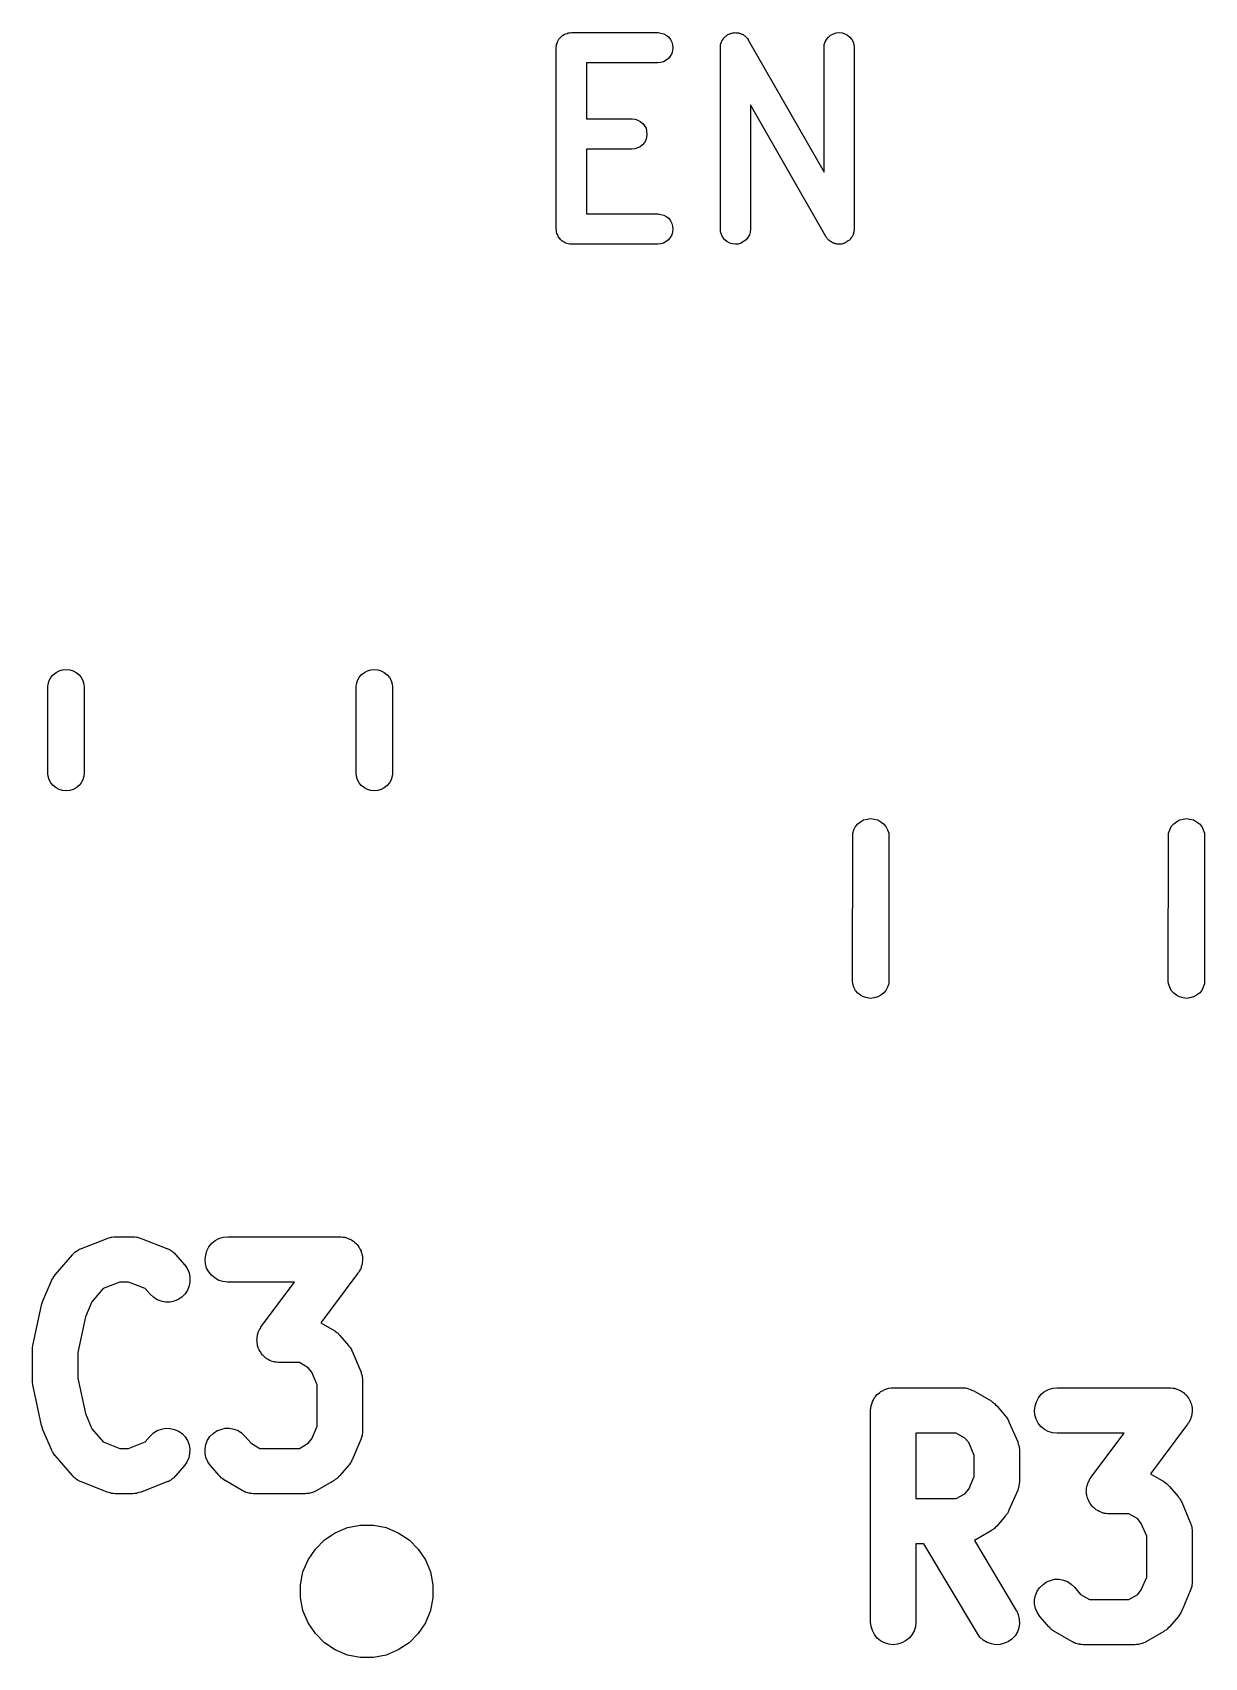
# Model space of a CAD drawing. Extents: x 137.1 to 164.6, y -146.9 to -60.6.
# Drawn here: x 153.35 to 157.23, y -127.72 to -122.34 of the extents above; entities that cross this region are included whole.
import ezdxf

# ---------------------------------------------------------------- set-up
doc = ezdxf.new("R2010")
doc.units = 0
doc.layers.add('BLACK', color=7, linetype='CONTINUOUS')

msp = doc.modelspace()

# ---------------------------------------------------------------- linework, layer by layer
at = {"layer": 'BLACK', "linetype": 'CONTINUOUS'}
for p, q in [((155.11, -122.35), (155.114, -122.347)), ((155.114, -122.347), (155.118, -122.345)), ((155.118, -122.345), (155.123, -122.344)), ((155.118, -122.345), (155.118, -122.345)), ((155.118, -122.345), (155.118, -122.345)), ((155.123, -122.344), (155.127, -122.342)), ((155.127, -122.342), (155.128, -122.342)), ((155.128, -122.342), (155.128, -122.342)), ((155.128, -122.342), (155.132, -122.342)), ((155.132, -122.342), (155.137, -122.341)), ((155.137, -122.341), (155.423, -122.341)), ((155.423, -122.341), (155.424, -122.341)), ((155.424, -122.341), (155.433, -122.343)), ((155.433, -122.343), (155.443, -122.345)), ((155.443, -122.345), (155.451, -122.35)), ((155.653, -122.35), (155.654, -122.349)), ((155.654, -122.349), (155.655, -122.348)), ((155.655, -122.348), (155.658, -122.347)), ((155.658, -122.347), (155.661, -122.345)), ((155.661, -122.345), (155.663, -122.345)), ((155.663, -122.345), (155.664, -122.344)), ((155.664, -122.344), (155.668, -122.343)), ((155.668, -122.343), (155.671, -122.342)), ((155.671, -122.342), (155.672, -122.342)), ((155.672, -122.342), (155.674, -122.342)), ((155.674, -122.342), (155.677, -122.342)), ((155.677, -122.342), (155.68, -122.341)), ((155.68, -122.341), (155.682, -122.342)), ((155.682, -122.342), (155.684, -122.342)), ((155.684, -122.342), (155.687, -122.342)), ((155.687, -122.342), (155.69, -122.342)), ((155.69, -122.342), (155.692, -122.343)), ((155.692, -122.343), (155.693, -122.343)), ((155.693, -122.343), (155.696, -122.344)), ((155.696, -122.344), (155.699, -122.345)), ((155.699, -122.345), (155.701, -122.346)), ((155.701, -122.346), (155.702, -122.347)), ((155.702, -122.347), (155.705, -122.348)), ((155.705, -122.348), (155.708, -122.35)), ((155.995, -122.35), (156.004, -122.345)), ((156.004, -122.345), (156.013, -122.342)), ((156.013, -122.342), (156.023, -122.341)), ((156.023, -122.341), (156.033, -122.342)), ((156.033, -122.342), (156.042, -122.345)), ((156.042, -122.345), (156.051, -122.35)), ((155.087, -122.391), (155.088, -122.386)), ((155.087, -122.991), (155.087, -122.391)), ((155.087, -122.391), (155.087, -122.391)), ((155.087, -122.391), (155.087, -122.391)), ((155.087, -122.391), (155.087, -122.391)), ((155.087, -122.391), (155.087, -122.391)), ((155.088, -122.381), (155.09, -122.377)), ((155.088, -122.386), (155.088, -122.381)), ((155.088, -122.381), (155.088, -122.381)), ((155.088, -122.381), (155.088, -122.381)), ((155.09, -122.377), (155.091, -122.372)), ((155.091, -122.372), (155.093, -122.368)), ((155.091, -122.372), (155.091, -122.372)), ((155.091, -122.372), (155.091, -122.372)), ((155.093, -122.368), (155.096, -122.363)), ((155.096, -122.363), (155.099, -122.36)), ((155.096, -122.363), (155.096, -122.363)), ((155.096, -122.363), (155.096, -122.363)), ((155.099, -122.36), (155.102, -122.356)), ((155.102, -122.356), (155.106, -122.353)), ((155.102, -122.356), (155.102, -122.356)), ((155.102, -122.356), (155.102, -122.356)), ((155.106, -122.353), (155.109, -122.35)), ((155.109, -122.35), (155.11, -122.35)), ((155.11, -122.35), (155.11, -122.35)), ((155.451, -122.35), (155.459, -122.356)), ((155.459, -122.356), (155.465, -122.364)), ((155.465, -122.364), (155.469, -122.373)), ((155.469, -122.373), (155.472, -122.382)), ((155.472, -122.401), (155.469, -122.411)), ((155.472, -122.382), (155.473, -122.392)), ((155.473, -122.392), (155.472, -122.401)), ((155.63, -122.387), (155.631, -122.384)), ((155.63, -122.389), (155.63, -122.387)), ((155.63, -122.391), (155.63, -122.389)), ((155.63, -122.991), (155.63, -122.391)), ((155.63, -122.391), (155.63, -122.391)), ((155.631, -122.381), (155.632, -122.379)), ((155.631, -122.384), (155.631, -122.381)), ((155.632, -122.378), (155.633, -122.375)), ((155.632, -122.379), (155.632, -122.378)), ((155.633, -122.375), (155.634, -122.372)), ((155.634, -122.372), (155.635, -122.37)), ((155.635, -122.369), (155.637, -122.366)), ((155.635, -122.37), (155.635, -122.369)), ((155.637, -122.366), (155.639, -122.363)), ((155.639, -122.363), (155.64, -122.362)), ((155.64, -122.362), (155.641, -122.36)), ((155.641, -122.36), (155.643, -122.358)), ((155.643, -122.358), (155.645, -122.356)), ((155.645, -122.356), (155.646, -122.355)), ((155.646, -122.355), (155.647, -122.353)), ((155.647, -122.353), (155.65, -122.352)), ((155.65, -122.352), (155.653, -122.35)), ((155.708, -122.35), (155.709, -122.351)), ((155.709, -122.351), (155.711, -122.352)), ((155.711, -122.352), (155.713, -122.354)), ((155.713, -122.354), (155.715, -122.356)), ((155.715, -122.356), (155.717, -122.358)), ((155.717, -122.358), (155.718, -122.359)), ((155.718, -122.359), (155.72, -122.361)), ((155.72, -122.361), (155.722, -122.364)), ((155.722, -122.364), (155.722, -122.365)), ((155.722, -122.365), (155.723, -122.367)), ((155.723, -122.367), (155.973, -122.803)), ((155.973, -122.391), (155.974, -122.381)), ((155.973, -122.803), (155.973, -122.391)), ((155.973, -122.391), (155.973, -122.391)), ((155.974, -122.381), (155.977, -122.372)), ((155.977, -122.372), (155.982, -122.363)), ((155.982, -122.363), (155.988, -122.356)), ((155.988, -122.356), (155.995, -122.35)), ((156.051, -122.35), (156.058, -122.356)), ((156.058, -122.356), (156.065, -122.364)), ((156.065, -122.364), (156.069, -122.372)), ((156.069, -122.372), (156.072, -122.382)), ((156.072, -122.382), (156.073, -122.391)), ((156.073, -122.391), (156.073, -122.991)), ((155.423, -122.441), (155.187, -122.441)), ((155.187, -122.441), (155.187, -122.627)), ((155.433, -122.44), (155.423, -122.441)), ((155.442, -122.438), (155.433, -122.44)), ((155.451, -122.433), (155.442, -122.438)), ((155.458, -122.427), (155.451, -122.433)), ((155.464, -122.419), (155.458, -122.427)), ((155.469, -122.411), (155.464, -122.419)), ((155.979, -123.016), (155.73, -122.58)), ((155.73, -122.58), (155.73, -122.991)), ((155.187, -122.627), (155.337, -122.627)), ((155.337, -122.627), (155.338, -122.627)), ((155.338, -122.627), (155.348, -122.628)), ((155.348, -122.628), (155.357, -122.631)), ((155.357, -122.631), (155.365, -122.636)), ((155.365, -122.636), (155.373, -122.642)), ((155.373, -122.642), (155.379, -122.65)), ((155.379, -122.65), (155.384, -122.658)), ((155.384, -122.658), (155.386, -122.668)), ((155.386, -122.668), (155.387, -122.677)), ((155.356, -122.723), (155.347, -122.726)), ((155.365, -122.719), (155.356, -122.723)), ((155.372, -122.713), (155.365, -122.719)), ((155.379, -122.705), (155.372, -122.713)), ((155.383, -122.697), (155.379, -122.705)), ((155.386, -122.687), (155.383, -122.697)), ((155.387, -122.677), (155.386, -122.687)), ((155.337, -122.727), (155.187, -122.727)), ((155.187, -122.727), (155.187, -122.941)), ((155.347, -122.726), (155.337, -122.727)), ((155.187, -122.941), (155.423, -122.941)), ((155.423, -122.941), (155.424, -122.941)), ((155.424, -122.941), (155.433, -122.943)), ((155.088, -122.996), (155.087, -122.991)), ((155.433, -122.943), (155.443, -122.945)), ((155.443, -122.945), (155.451, -122.95)), ((155.451, -122.95), (155.459, -122.956)), ((155.459, -122.956), (155.465, -122.964)), ((155.465, -122.964), (155.469, -122.973)), ((155.469, -122.973), (155.472, -122.982)), ((155.472, -122.982), (155.473, -122.992)), ((155.473, -122.992), (155.472, -123.001)), ((155.631, -123.001), (155.63, -122.991)), ((155.73, -122.992), (155.729, -123.002)), ((155.73, -122.991), (155.73, -122.992)), ((156.073, -122.991), (156.073, -122.992)), ((156.073, -122.992), (156.073, -122.994)), ((156.073, -122.994), (156.073, -122.995)), ((155.088, -123.001), (155.088, -122.996)), ((155.089, -123.006), (155.088, -123.001)), ((155.088, -123.001), (155.088, -123.001)), ((155.088, -123.001), (155.088, -123.001)), ((155.091, -123.01), (155.089, -123.006)), ((155.093, -123.015), (155.091, -123.01)), ((155.091, -123.01), (155.091, -123.01)), ((155.091, -123.01), (155.091, -123.01)), ((155.095, -123.019), (155.093, -123.015)), ((155.099, -123.023), (155.095, -123.019)), ((155.095, -123.019), (155.095, -123.019)), ((155.095, -123.019), (155.095, -123.019)), ((155.101, -123.026), (155.099, -123.023)), ((155.102, -123.027), (155.101, -123.026)), ((155.105, -123.03), (155.102, -123.027)), ((155.102, -123.027), (155.102, -123.027)), ((155.109, -123.033), (155.105, -123.03)), ((155.113, -123.035), (155.109, -123.033)), ((155.109, -123.033), (155.109, -123.033)), ((155.109, -123.033), (155.109, -123.033)), ((155.117, -123.037), (155.113, -123.035)), ((155.118, -123.037), (155.117, -123.037)), ((155.118, -123.038), (155.118, -123.037)), ((155.122, -123.039), (155.118, -123.038)), ((155.127, -123.04), (155.122, -123.039)), ((155.132, -123.041), (155.127, -123.04)), ((155.127, -123.04), (155.127, -123.04)), ((155.127, -123.04), (155.127, -123.04)), ((155.136, -123.041), (155.132, -123.041)), ((155.137, -123.041), (155.136, -123.041)), ((155.423, -123.041), (155.137, -123.041)), ((155.137, -123.041), (155.137, -123.041)), ((155.137, -123.041), (155.137, -123.041)), ((155.137, -123.041), (155.137, -123.041)), ((155.433, -123.04), (155.423, -123.041)), ((155.442, -123.038), (155.433, -123.04)), ((155.451, -123.033), (155.442, -123.038)), ((155.458, -123.027), (155.451, -123.033)), ((155.464, -123.019), (155.458, -123.027)), ((155.469, -123.011), (155.464, -123.019)), ((155.472, -123.001), (155.469, -123.011)), ((155.634, -123.01), (155.631, -123.001)), ((155.638, -123.019), (155.634, -123.01)), ((155.645, -123.027), (155.638, -123.019)), ((155.652, -123.033), (155.645, -123.027)), ((155.661, -123.038), (155.652, -123.033)), ((155.67, -123.04), (155.661, -123.038)), ((155.68, -123.041), (155.67, -123.04)), ((155.689, -123.041), (155.68, -123.041)), ((155.699, -123.038), (155.689, -123.041)), ((155.707, -123.033), (155.699, -123.038)), ((155.715, -123.027), (155.707, -123.033)), ((155.721, -123.02), (155.715, -123.027)), ((155.726, -123.011), (155.721, -123.02)), ((155.729, -123.002), (155.726, -123.011)), ((155.98, -123.018), (155.979, -123.016)), ((155.981, -123.019), (155.98, -123.018)), ((155.983, -123.022), (155.981, -123.019)), ((155.985, -123.024), (155.983, -123.022)), ((155.986, -123.025), (155.985, -123.024)), ((155.987, -123.027), (155.986, -123.025)), ((155.99, -123.029), (155.987, -123.027)), ((155.992, -123.031), (155.99, -123.029)), ((155.994, -123.032), (155.992, -123.031)), ((155.995, -123.033), (155.994, -123.032)), ((155.998, -123.034), (155.995, -123.033)), ((156, -123.036), (155.998, -123.034)), ((156.002, -123.037), (156, -123.036)), ((156.003, -123.038), (156.002, -123.037)), ((156.007, -123.038), (156.003, -123.038)), ((156.01, -123.04), (156.007, -123.038)), ((156.011, -123.04), (156.01, -123.04)), ((156.013, -123.04), (156.011, -123.04)), ((156.016, -123.041), (156.013, -123.04)), ((156.019, -123.041), (156.016, -123.041)), ((156.021, -123.041), (156.019, -123.041)), ((156.023, -123.041), (156.021, -123.041)), ((156.026, -123.041), (156.023, -123.041)), ((156.029, -123.041), (156.026, -123.041)), ((156.031, -123.041), (156.029, -123.041)), ((156.032, -123.041), (156.031, -123.041)), ((156.035, -123.04), (156.032, -123.041)), ((156.038, -123.039), (156.035, -123.04)), ((156.04, -123.038), (156.038, -123.039)), ((156.042, -123.038), (156.04, -123.038)), ((156.044, -123.036), (156.042, -123.038)), ((156.047, -123.035), (156.044, -123.036)), ((156.049, -123.034), (156.047, -123.035)), ((156.05, -123.033), (156.049, -123.034)), ((156.053, -123.031), (156.05, -123.033)), ((156.055, -123.029), (156.053, -123.031)), ((156.057, -123.028), (156.055, -123.029)), ((156.058, -123.027), (156.057, -123.028)), ((156.06, -123.025), (156.058, -123.027)), ((156.062, -123.022), (156.06, -123.025)), ((156.063, -123.021), (156.062, -123.022)), ((156.064, -123.02), (156.063, -123.021)), ((156.066, -123.017), (156.064, -123.02)), ((156.067, -123.014), (156.066, -123.017)), ((156.068, -123.013), (156.067, -123.014)), ((156.069, -123.011), (156.068, -123.013)), ((156.07, -123.008), (156.069, -123.011)), ((156.071, -123.005), (156.07, -123.008)), ((156.072, -123.002), (156.071, -123.003)), ((156.071, -123.003), (156.071, -123.005)), ((156.073, -122.995), (156.072, -122.999)), ((156.072, -122.999), (156.072, -123.002)), ((153.405, -124.506), (153.406, -124.498)), ((153.406, -124.498), (153.409, -124.486)), ((153.409, -124.486), (153.415, -124.476)), ((153.415, -124.476), (153.422, -124.467)), ((153.422, -124.467), (153.432, -124.459)), ((153.432, -124.459), (153.442, -124.454)), ((153.442, -124.454), (153.453, -124.45)), ((153.453, -124.45), (153.465, -124.449)), ((153.465, -124.449), (153.477, -124.45)), ((153.477, -124.45), (153.488, -124.454)), ((153.488, -124.454), (153.498, -124.459)), ((153.498, -124.459), (153.508, -124.467)), ((153.508, -124.467), (153.515, -124.476)), ((153.515, -124.476), (153.521, -124.486)), ((153.521, -124.486), (153.524, -124.498)), ((153.524, -124.498), (153.525, -124.506)), ((154.425, -124.506), (154.426, -124.498)), ((154.426, -124.498), (154.429, -124.486)), ((154.429, -124.486), (154.435, -124.476)), ((154.435, -124.476), (154.442, -124.467)), ((154.442, -124.467), (154.452, -124.459)), ((154.452, -124.459), (154.462, -124.454)), ((154.462, -124.454), (154.473, -124.45)), ((154.473, -124.45), (154.485, -124.449)), ((154.485, -124.449), (154.497, -124.45)), ((154.497, -124.45), (154.508, -124.454)), ((154.508, -124.454), (154.518, -124.459)), ((154.518, -124.459), (154.528, -124.467)), ((154.528, -124.467), (154.535, -124.476)), ((154.535, -124.476), (154.541, -124.486)), ((154.541, -124.486), (154.544, -124.498)), ((154.544, -124.498), (154.545, -124.506)), ((153.405, -124.794), (153.405, -124.506)), ((153.525, -124.506), (153.525, -124.794)), ((154.425, -124.794), (154.425, -124.506)), ((154.545, -124.506), (154.545, -124.794)), ((153.406, -124.802), (153.405, -124.794)), ((153.409, -124.814), (153.406, -124.802)), ((153.415, -124.824), (153.409, -124.814)), ((153.521, -124.814), (153.515, -124.824)), ((153.524, -124.802), (153.521, -124.814)), ((153.525, -124.794), (153.524, -124.802)), ((154.426, -124.802), (154.425, -124.794)), ((154.429, -124.814), (154.426, -124.802)), ((154.435, -124.824), (154.429, -124.814)), ((154.541, -124.814), (154.535, -124.824)), ((154.544, -124.802), (154.541, -124.814)), ((154.545, -124.794), (154.544, -124.802)), ((153.422, -124.833), (153.415, -124.824)), ((153.432, -124.841), (153.422, -124.833)), ((153.442, -124.846), (153.432, -124.841)), ((153.453, -124.85), (153.442, -124.846)), ((153.465, -124.851), (153.453, -124.85)), ((153.477, -124.85), (153.465, -124.851)), ((153.488, -124.846), (153.477, -124.85)), ((153.498, -124.841), (153.488, -124.846)), ((153.508, -124.833), (153.498, -124.841)), ((153.515, -124.824), (153.508, -124.833)), ((154.442, -124.833), (154.435, -124.824)), ((154.452, -124.841), (154.442, -124.833)), ((154.462, -124.846), (154.452, -124.841)), ((154.473, -124.85), (154.462, -124.846)), ((154.485, -124.851), (154.473, -124.85)), ((154.497, -124.85), (154.485, -124.851)), ((154.508, -124.846), (154.497, -124.85)), ((154.518, -124.841), (154.508, -124.846)), ((154.528, -124.833), (154.518, -124.841)), ((154.535, -124.824), (154.528, -124.833)), ((156.068, -124.991), (156.072, -124.98)), ((156.072, -124.98), (156.077, -124.969)), ((156.077, -124.969), (156.085, -124.96)), ((156.085, -124.96), (156.094, -124.953)), ((156.094, -124.953), (156.104, -124.947)), ((156.104, -124.947), (156.116, -124.944)), ((156.116, -124.944), (156.127, -124.942)), ((156.127, -124.942), (156.139, -124.944)), ((156.139, -124.944), (156.151, -124.947)), ((156.151, -124.947), (156.161, -124.953)), ((156.161, -124.953), (156.17, -124.96)), ((156.17, -124.96), (156.178, -124.969)), ((156.178, -124.969), (156.183, -124.98)), ((156.183, -124.98), (156.187, -124.991)), ((157.113, -124.991), (157.117, -124.98)), ((157.117, -124.98), (157.122, -124.969)), ((157.122, -124.969), (157.13, -124.96)), ((157.13, -124.96), (157.139, -124.953)), ((157.139, -124.953), (157.149, -124.947)), ((157.149, -124.947), (157.161, -124.944)), ((157.161, -124.944), (157.172, -124.942)), ((157.172, -124.942), (157.184, -124.944)), ((157.184, -124.944), (157.196, -124.947)), ((157.196, -124.947), (157.206, -124.953)), ((157.206, -124.953), (157.215, -124.96)), ((157.215, -124.96), (157.223, -124.969)), ((157.223, -124.969), (157.228, -124.98)), ((157.228, -124.98), (157.232, -124.991)), ((156.067, -125.48), (156.068, -125)), ((156.068, -125), (156.068, -124.991)), ((156.187, -124.991), (156.188, -125)), ((156.188, -125), (156.188, -125.48)), ((157.112, -125.48), (157.113, -125)), ((157.113, -125), (157.113, -124.991)), ((157.232, -124.991), (157.232, -125)), ((157.232, -125), (157.232, -125.48)), ((156.068, -125.489), (156.067, -125.48)), ((156.072, -125.5), (156.068, -125.489)), ((156.077, -125.511), (156.072, -125.5)), ((156.085, -125.52), (156.077, -125.511)), ((156.094, -125.527), (156.085, -125.52)), ((156.17, -125.52), (156.161, -125.527)), ((156.178, -125.511), (156.17, -125.52)), ((156.183, -125.5), (156.178, -125.511)), ((156.187, -125.489), (156.183, -125.5)), ((156.188, -125.48), (156.187, -125.489)), ((157.113, -125.489), (157.112, -125.48)), ((157.117, -125.5), (157.113, -125.489)), ((157.122, -125.511), (157.117, -125.5)), ((157.13, -125.52), (157.122, -125.511)), ((157.139, -125.527), (157.13, -125.52)), ((157.215, -125.52), (157.206, -125.527)), ((157.223, -125.511), (157.215, -125.52)), ((157.228, -125.5), (157.223, -125.511)), ((157.232, -125.489), (157.228, -125.5)), ((157.232, -125.48), (157.232, -125.489)), ((156.104, -125.533), (156.094, -125.527)), ((156.116, -125.536), (156.104, -125.533)), ((156.127, -125.538), (156.116, -125.536)), ((156.139, -125.536), (156.127, -125.538)), ((156.151, -125.533), (156.139, -125.536)), ((156.161, -125.527), (156.151, -125.533)), ((157.149, -125.533), (157.139, -125.527)), ((157.161, -125.536), (157.149, -125.533)), ((157.172, -125.538), (157.161, -125.536)), ((157.184, -125.536), (157.172, -125.538)), ((157.196, -125.533), (157.184, -125.536)), ((157.206, -125.527), (157.196, -125.533)), ((153.608, -126.33), (153.614, -126.328)), ((153.614, -126.328), (153.615, -126.328)), ((153.615, -126.328), (153.617, -126.328)), ((153.617, -126.328), (153.623, -126.327)), ((153.623, -126.327), (153.629, -126.327)), ((153.629, -126.327), (153.686, -126.327)), ((153.686, -126.327), (153.687, -126.327)), ((153.687, -126.327), (153.693, -126.327)), ((153.693, -126.327), (153.699, -126.328)), ((153.699, -126.328), (153.7, -126.328)), ((153.7, -126.328), (153.701, -126.328)), ((153.701, -126.328), (153.707, -126.33)), ((153.971, -126.332), (153.985, -126.328)), ((153.985, -126.328), (154, -126.327)), ((154, -126.327), (154.371, -126.327)), ((154.371, -126.327), (154.372, -126.327)), ((154.372, -126.327), (154.374, -126.327)), ((154.374, -126.327), (154.376, -126.327)), ((154.376, -126.327), (154.382, -126.328)), ((154.382, -126.328), (154.387, -126.328)), ((154.387, -126.328), (154.389, -126.329)), ((154.389, -126.329), (154.391, -126.329)), ((154.391, -126.329), (154.396, -126.331)), ((153.487, -126.385), (153.489, -126.383)), ((153.489, -126.383), (153.491, -126.381)), ((153.491, -126.381), (153.494, -126.378)), ((153.494, -126.378), (153.497, -126.375)), ((153.497, -126.375), (153.5, -126.374)), ((153.5, -126.374), (153.503, -126.372)), ((153.503, -126.372), (153.506, -126.37)), ((153.506, -126.37), (153.51, -126.368)), ((153.51, -126.368), (153.513, -126.367)), ((153.513, -126.367), (153.516, -126.365)), ((153.516, -126.365), (153.601, -126.332)), ((153.601, -126.332), (153.602, -126.331)), ((153.602, -126.331), (153.608, -126.33)), ((153.707, -126.33), (153.713, -126.332)), ((153.713, -126.332), (153.799, -126.365)), ((153.799, -126.365), (153.8, -126.365)), ((153.8, -126.365), (153.802, -126.367)), ((153.802, -126.367), (153.805, -126.368)), ((153.805, -126.368), (153.809, -126.37)), ((153.809, -126.37), (153.813, -126.372)), ((153.813, -126.372), (153.815, -126.374)), ((153.815, -126.374), (153.818, -126.376)), ((153.818, -126.376), (153.821, -126.379)), ((153.821, -126.379), (153.824, -126.381)), ((153.824, -126.381), (153.826, -126.384)), ((153.927, -126.387), (153.931, -126.373)), ((153.931, -126.373), (153.938, -126.36)), ((153.938, -126.36), (153.947, -126.348)), ((153.947, -126.348), (153.958, -126.339)), ((153.958, -126.339), (153.971, -126.332)), ((154.396, -126.331), (154.401, -126.333)), ((154.401, -126.333), (154.403, -126.334)), ((154.403, -126.334), (154.404, -126.334)), ((154.404, -126.334), (154.409, -126.337)), ((154.409, -126.337), (154.414, -126.34)), ((154.414, -126.34), (154.415, -126.341)), ((154.415, -126.341), (154.417, -126.342)), ((154.417, -126.342), (154.421, -126.346)), ((154.421, -126.346), (154.425, -126.349)), ((154.425, -126.349), (154.426, -126.351)), ((154.426, -126.351), (154.428, -126.352)), ((154.428, -126.352), (154.431, -126.356)), ((154.431, -126.356), (154.434, -126.361)), ((154.434, -126.361), (154.435, -126.362)), ((154.435, -126.362), (154.436, -126.364)), ((154.436, -126.364), (154.438, -126.369)), ((154.438, -126.369), (154.441, -126.374)), ((154.441, -126.374), (154.441, -126.375)), ((154.441, -126.375), (154.442, -126.377)), ((154.442, -126.377), (154.444, -126.382)), ((154.444, -126.382), (154.445, -126.388)), ((153.429, -126.453), (153.486, -126.386)), ((153.486, -126.386), (153.487, -126.385)), ((153.826, -126.384), (153.828, -126.386)), ((153.828, -126.386), (153.857, -126.42)), ((153.857, -126.42), (153.858, -126.42)), ((153.858, -126.42), (153.866, -126.432)), ((153.866, -126.432), (153.872, -126.446)), ((153.925, -126.401), (153.927, -126.387)), ((153.926, -126.416), (153.925, -126.401)), ((153.93, -126.43), (153.926, -126.416)), ((153.937, -126.443), (153.93, -126.43)), ((154.439, -126.434), (154.436, -126.439)), ((154.44, -126.432), (154.439, -126.434)), ((154.441, -126.431), (154.44, -126.432)), ((154.442, -126.426), (154.441, -126.431)), ((154.444, -126.42), (154.442, -126.426)), ((154.445, -126.417), (154.444, -126.419)), ((154.444, -126.419), (154.444, -126.42)), ((154.445, -126.388), (154.445, -126.389)), ((154.445, -126.389), (154.446, -126.391)), ((154.446, -126.406), (154.445, -126.411)), ((154.445, -126.411), (154.445, -126.417)), ((154.446, -126.391), (154.446, -126.397)), ((154.446, -126.397), (154.446, -126.402)), ((154.446, -126.402), (154.446, -126.404)), ((154.446, -126.404), (154.446, -126.406)), ((153.388, -126.539), (153.417, -126.472)), ((153.417, -126.471), (153.419, -126.468)), ((153.417, -126.472), (153.417, -126.471)), ((153.419, -126.468), (153.42, -126.465)), ((153.42, -126.465), (153.423, -126.462)), ((153.423, -126.462), (153.424, -126.458)), ((153.424, -126.458), (153.427, -126.456)), ((153.427, -126.456), (153.429, -126.453)), ((153.643, -126.477), (153.588, -126.498)), ((153.672, -126.477), (153.643, -126.477)), ((153.727, -126.498), (153.672, -126.477)), ((153.872, -126.489), (153.867, -126.503)), ((153.872, -126.446), (153.875, -126.46)), ((153.875, -126.475), (153.872, -126.489)), ((153.875, -126.46), (153.875, -126.475)), ((153.946, -126.454), (153.937, -126.443)), ((153.958, -126.464), (153.946, -126.454)), ((153.97, -126.471), (153.958, -126.464)), ((153.984, -126.475), (153.97, -126.471)), ((153.999, -126.477), (153.984, -126.475)), ((154, -126.477), (153.999, -126.477)), ((154.221, -126.477), (154, -126.477)), ((154.111, -126.623), (154.221, -126.477)), ((154.431, -126.447), (154.308, -126.611)), ((154.432, -126.445), (154.431, -126.447)), ((154.434, -126.444), (154.432, -126.445)), ((154.436, -126.439), (154.434, -126.444)), ((153.386, -126.545), (153.388, -126.539)), ((153.55, -126.542), (153.529, -126.591)), ((153.588, -126.498), (153.55, -126.542)), ((153.743, -126.517), (153.727, -126.498)), ((153.754, -126.527), (153.743, -126.517)), ((153.766, -126.535), (153.754, -126.527)), ((153.78, -126.54), (153.766, -126.535)), ((153.794, -126.543), (153.78, -126.54)), ((153.809, -126.543), (153.794, -126.543)), ((153.823, -126.54), (153.809, -126.543)), ((153.836, -126.534), (153.823, -126.54)), ((153.848, -126.526), (153.836, -126.534)), ((153.859, -126.515), (153.848, -126.526)), ((153.867, -126.503), (153.859, -126.515)), ((153.355, -126.686), (153.384, -126.553)), ((153.384, -126.552), (153.386, -126.545)), ((153.384, -126.553), (153.384, -126.552)), ((153.384, -126.553), (153.384, -126.553)), ((153.384, -126.553), (153.384, -126.553)), ((153.384, -126.553), (153.384, -126.553)), ((153.529, -126.591), (153.504, -126.71)), ((154.098, -126.653), (154.099, -126.651)), ((154.099, -126.65), (154.101, -126.644)), ((154.099, -126.651), (154.099, -126.65)), ((154.101, -126.644), (154.102, -126.639)), ((154.102, -126.639), (154.103, -126.638)), ((154.103, -126.638), (154.104, -126.636)), ((154.104, -126.636), (154.107, -126.631)), ((154.107, -126.631), (154.109, -126.626)), ((154.109, -126.626), (154.11, -126.625)), ((154.11, -126.625), (154.111, -126.623)), ((154.308, -126.611), (154.352, -126.637)), ((154.352, -126.637), (154.353, -126.637)), ((154.353, -126.637), (154.357, -126.64)), ((154.357, -126.64), (154.361, -126.643)), ((154.361, -126.643), (154.363, -126.645)), ((154.363, -126.645), (154.365, -126.646)), ((154.365, -126.646), (154.368, -126.65)), ((154.368, -126.65), (154.371, -126.653)), ((153.354, -126.693), (153.355, -126.686)), ((153.354, -126.7), (153.354, -126.693)), ((153.354, -126.701), (153.354, -126.7)), ((153.354, -126.702), (153.354, -126.701)), ((153.354, -126.701), (153.354, -126.701)), ((153.354, -126.802), (153.354, -126.702)), ((153.355, -126.686), (153.355, -126.686)), ((153.355, -126.686), (153.355, -126.686)), ((154.096, -126.668), (154.097, -126.666)), ((154.097, -126.673), (154.096, -126.668)), ((154.097, -126.659), (154.098, -126.653)), ((154.097, -126.664), (154.097, -126.659)), ((154.097, -126.666), (154.097, -126.664)), ((154.097, -126.679), (154.097, -126.673)), ((154.098, -126.681), (154.097, -126.679)), ((154.098, -126.682), (154.098, -126.681)), ((154.099, -126.688), (154.098, -126.682)), ((154.101, -126.693), (154.099, -126.688)), ((154.101, -126.695), (154.101, -126.693)), ((154.102, -126.696), (154.101, -126.695)), ((154.104, -126.701), (154.102, -126.696)), ((154.107, -126.706), (154.104, -126.701)), ((154.371, -126.653), (154.4, -126.686)), ((154.4, -126.686), (154.4, -126.687)), ((154.4, -126.687), (154.402, -126.69)), ((154.402, -126.69), (154.405, -126.693)), ((154.405, -126.693), (154.407, -126.696)), ((154.407, -126.696), (154.409, -126.699)), ((154.409, -126.699), (154.41, -126.702)), ((154.41, -126.702), (154.412, -126.705)), ((154.412, -126.705), (154.44, -126.772)), ((153.504, -126.71), (153.504, -126.794)), ((154.108, -126.708), (154.107, -126.706)), ((154.109, -126.709), (154.108, -126.708)), ((154.112, -126.714), (154.109, -126.709)), ((154.115, -126.718), (154.112, -126.714)), ((154.117, -126.719), (154.115, -126.718)), ((154.118, -126.721), (154.117, -126.719)), ((154.122, -126.724), (154.118, -126.721)), ((154.126, -126.728), (154.122, -126.724)), ((154.128, -126.729), (154.126, -126.728)), ((154.129, -126.73), (154.128, -126.729)), ((154.134, -126.733), (154.129, -126.73)), ((154.138, -126.736), (154.134, -126.733)), ((154.14, -126.736), (154.138, -126.736)), ((154.142, -126.737), (154.14, -126.736)), ((154.147, -126.739), (154.142, -126.737)), ((154.152, -126.741), (154.147, -126.739)), ((154.154, -126.741), (154.152, -126.741)), ((154.156, -126.742), (154.154, -126.741)), ((154.161, -126.742), (154.156, -126.742)), ((154.167, -126.743), (154.161, -126.742)), ((154.169, -126.743), (154.167, -126.743)), ((154.17, -126.743), (154.169, -126.743)), ((154.171, -126.743), (154.17, -126.743)), ((154.237, -126.743), (154.171, -126.743)), ((154.266, -126.76), (154.237, -126.743)), ((153.354, -126.809), (153.354, -126.802)), ((153.354, -126.802), (153.354, -126.802)), ((153.354, -126.802), (153.354, -126.802)), ((153.355, -126.816), (153.354, -126.809)), ((153.504, -126.794), (153.529, -126.912)), ((154.278, -126.775), (154.266, -126.76)), ((154.296, -126.817), (154.278, -126.775)), ((154.44, -126.772), (154.441, -126.773)), ((154.441, -126.773), (154.442, -126.778)), ((154.442, -126.778), (154.445, -126.787)), ((154.445, -126.787), (154.446, -126.802)), ((154.446, -126.802), (154.446, -126.968)), ((153.355, -126.817), (153.355, -126.816)), ((153.355, -126.816), (153.355, -126.816)), ((153.355, -126.816), (153.355, -126.816)), ((153.384, -126.951), (153.355, -126.817)), ((154.296, -126.953), (154.296, -126.817)), ((156.133, -126.872), (156.137, -126.866)), ((156.137, -126.866), (156.14, -126.86)), ((156.14, -126.859), (156.145, -126.854)), ((156.14, -126.86), (156.14, -126.859)), ((156.14, -126.86), (156.14, -126.86)), ((156.145, -126.854), (156.149, -126.848)), ((156.149, -126.848), (156.149, -126.848)), ((156.149, -126.848), (156.15, -126.848)), ((156.15, -126.848), (156.155, -126.844)), ((156.155, -126.844), (156.161, -126.839)), ((156.161, -126.839), (156.167, -126.836)), ((156.161, -126.839), (156.161, -126.839)), ((156.161, -126.839), (156.161, -126.839)), ((156.167, -126.836), (156.174, -126.832)), ((156.174, -126.832), (156.181, -126.83)), ((156.174, -126.832), (156.174, -126.832)), ((156.174, -126.832), (156.174, -126.832)), ((156.181, -126.83), (156.188, -126.828)), ((156.188, -126.828), (156.195, -126.827)), ((156.188, -126.828), (156.188, -126.828)), ((156.188, -126.828), (156.188, -126.828)), ((156.195, -126.827), (156.202, -126.827)), ((156.202, -126.827), (156.431, -126.827)), ((156.431, -126.827), (156.432, -126.827)), ((156.432, -126.827), (156.436, -126.827)), ((156.436, -126.827), (156.441, -126.827)), ((156.441, -126.827), (156.444, -126.828)), ((156.444, -126.828), (156.446, -126.828)), ((156.446, -126.828), (156.451, -126.83)), ((156.451, -126.83), (156.455, -126.831)), ((156.455, -126.831), (156.458, -126.832)), ((156.458, -126.832), (156.46, -126.833)), ((156.46, -126.833), (156.464, -126.835)), ((156.464, -126.835), (156.469, -126.837)), ((156.469, -126.837), (156.526, -126.87)), ((156.676, -126.873), (156.683, -126.86)), ((156.683, -126.86), (156.692, -126.848)), ((156.692, -126.848), (156.703, -126.839)), ((156.703, -126.839), (156.716, -126.832)), ((156.716, -126.832), (156.73, -126.828)), ((156.73, -126.828), (156.745, -126.827)), ((156.745, -126.827), (157.116, -126.827)), ((157.116, -126.827), (157.117, -126.827)), ((157.117, -126.827), (157.119, -126.827)), ((157.119, -126.827), (157.121, -126.827)), ((157.121, -126.827), (157.127, -126.828)), ((157.127, -126.828), (157.132, -126.828)), ((157.132, -126.828), (157.134, -126.829)), ((157.134, -126.829), (157.136, -126.829)), ((157.136, -126.829), (157.141, -126.831)), ((157.141, -126.831), (157.146, -126.833)), ((157.146, -126.833), (157.148, -126.834)), ((157.148, -126.834), (157.149, -126.834)), ((157.149, -126.834), (157.154, -126.837)), ((157.154, -126.837), (157.159, -126.84)), ((157.159, -126.84), (157.16, -126.841)), ((157.16, -126.841), (157.162, -126.842)), ((157.162, -126.842), (157.166, -126.846)), ((157.166, -126.846), (157.17, -126.849)), ((157.17, -126.849), (157.171, -126.851)), ((157.171, -126.851), (157.173, -126.852)), ((157.173, -126.852), (157.176, -126.856)), ((157.176, -126.856), (157.179, -126.861)), ((157.179, -126.861), (157.18, -126.862)), ((157.18, -126.862), (157.181, -126.864)), ((157.181, -126.864), (157.183, -126.869)), ((153.529, -126.912), (153.55, -126.962)), ((156.127, -126.901), (156.128, -126.893)), ((156.127, -126.902), (156.127, -126.901)), ((156.127, -126.901), (156.127, -126.901)), ((156.127, -126.901), (156.127, -126.901)), ((156.127, -126.901), (156.127, -126.901)), ((156.127, -127.602), (156.127, -126.902)), ((156.128, -126.893), (156.129, -126.887)), ((156.129, -126.886), (156.131, -126.879)), ((156.129, -126.887), (156.129, -126.886)), ((156.129, -126.886), (156.129, -126.886)), ((156.131, -126.879), (156.133, -126.873)), ((156.133, -126.873), (156.133, -126.872)), ((156.133, -126.872), (156.133, -126.872)), ((156.526, -126.87), (156.527, -126.871)), ((156.527, -126.871), (156.53, -126.874)), ((156.53, -126.874), (156.534, -126.876)), ((156.534, -126.876), (156.536, -126.878)), ((156.536, -126.878), (156.538, -126.879)), ((156.538, -126.879), (156.541, -126.883)), ((156.541, -126.883), (156.545, -126.886)), ((156.545, -126.886), (156.573, -126.92)), ((156.573, -126.92), (156.574, -126.92)), ((156.574, -126.92), (156.576, -126.923)), ((156.67, -126.901), (156.672, -126.887)), ((156.671, -126.916), (156.67, -126.901)), ((156.675, -126.93), (156.671, -126.916)), ((156.672, -126.887), (156.676, -126.873)), ((157.183, -126.869), (157.186, -126.874)), ((157.186, -126.874), (157.186, -126.875)), ((157.186, -126.875), (157.187, -126.877)), ((157.187, -126.877), (157.189, -126.882)), ((157.189, -126.92), (157.187, -126.926)), ((157.189, -126.882), (157.19, -126.888)), ((157.19, -126.917), (157.189, -126.919)), ((157.189, -126.919), (157.189, -126.92)), ((157.19, -126.888), (157.19, -126.889)), ((157.19, -126.889), (157.191, -126.891)), ((157.191, -126.906), (157.19, -126.911)), ((157.19, -126.911), (157.19, -126.917)), ((157.191, -126.891), (157.191, -126.897)), ((157.191, -126.897), (157.191, -126.902)), ((157.191, -126.902), (157.191, -126.904)), ((157.191, -126.904), (157.191, -126.906)), ((153.386, -126.957), (153.384, -126.951)), ((153.388, -126.964), (153.386, -126.957)), ((153.388, -126.965), (153.388, -126.964)), ((153.417, -127.031), (153.388, -126.965)), ((153.55, -126.962), (153.588, -127.005)), ((153.754, -126.975), (153.767, -126.968)), ((153.767, -126.968), (153.781, -126.963)), ((153.781, -126.963), (153.795, -126.96)), ((153.795, -126.96), (153.81, -126.961)), ((153.81, -126.961), (153.824, -126.964)), ((153.824, -126.964), (153.837, -126.97)), ((153.837, -126.97), (153.849, -126.978)), ((153.952, -126.978), (153.964, -126.969)), ((153.964, -126.969), (153.977, -126.964)), ((153.977, -126.964), (153.991, -126.96)), ((153.991, -126.96), (154.006, -126.96)), ((154.006, -126.96), (154.02, -126.963)), ((154.02, -126.963), (154.034, -126.968)), ((154.034, -126.968), (154.046, -126.976)), ((154.278, -126.995), (154.296, -126.953)), ((154.446, -126.971), (154.445, -126.984)), ((154.446, -126.968), (154.446, -126.969)), ((154.446, -126.969), (154.446, -126.971)), ((156.576, -126.923), (156.578, -126.926)), ((156.578, -126.926), (156.58, -126.929)), ((156.58, -126.929), (156.582, -126.932)), ((156.582, -126.932), (156.584, -126.936)), ((156.584, -126.936), (156.585, -126.939)), ((156.585, -126.939), (156.614, -127.005)), ((156.682, -126.943), (156.675, -126.93)), ((156.691, -126.954), (156.682, -126.943)), ((156.703, -126.964), (156.691, -126.954)), ((156.715, -126.971), (156.703, -126.964)), ((156.729, -126.975), (156.715, -126.971)), ((157.176, -126.947), (157.053, -127.111)), ((157.177, -126.945), (157.176, -126.947)), ((157.179, -126.944), (157.177, -126.945)), ((157.181, -126.939), (157.179, -126.944)), ((157.184, -126.934), (157.181, -126.939)), ((157.185, -126.932), (157.184, -126.934)), ((157.186, -126.931), (157.185, -126.932)), ((157.187, -126.926), (157.186, -126.931)), ((153.588, -127.005), (153.643, -127.027)), ((153.643, -127.027), (153.672, -127.027)), ((153.672, -127.027), (153.727, -127.005)), ((153.727, -127.005), (153.743, -126.986)), ((153.743, -126.986), (153.744, -126.985)), ((153.744, -126.985), (153.754, -126.975)), ((153.849, -126.978), (153.859, -126.989)), ((153.859, -126.989), (153.867, -127.001)), ((153.867, -127.001), (153.872, -127.015)), ((153.872, -127.015), (153.875, -127.03)), ((153.925, -127.028), (153.928, -127.014)), ((153.925, -127.043), (153.925, -127.028)), ((153.928, -127.014), (153.933, -127)), ((153.933, -127), (153.941, -126.988)), ((153.941, -126.988), (153.952, -126.978)), ((154.046, -126.976), (154.057, -126.986)), ((154.057, -126.986), (154.077, -127.01)), ((154.077, -127.01), (154.106, -127.027)), ((154.106, -127.027), (154.237, -127.027)), ((154.237, -127.027), (154.266, -127.01)), ((154.266, -127.01), (154.278, -126.995)), ((154.44, -126.998), (154.412, -127.065)), ((154.445, -126.984), (154.44, -126.998)), ((156.277, -126.977), (156.277, -127.193)), ((156.41, -126.977), (156.277, -126.977)), ((156.439, -126.993), (156.41, -126.977)), ((156.452, -127.008), (156.439, -126.993)), ((156.47, -127.05), (156.452, -127.008)), ((156.614, -127.005), (156.614, -127.006)), ((156.614, -127.006), (156.616, -127.013)), ((156.616, -127.013), (156.619, -127.02)), ((156.619, -127.02), (156.62, -127.035)), ((156.744, -126.977), (156.729, -126.975)), ((156.745, -126.977), (156.744, -126.977)), ((156.966, -126.977), (156.745, -126.977)), ((156.856, -127.123), (156.966, -126.977)), ((153.418, -127.034), (153.417, -127.031)), ((153.42, -127.038), (153.418, -127.034)), ((153.422, -127.041), (153.42, -127.038)), ((153.424, -127.044), (153.422, -127.041)), ((153.426, -127.047), (153.424, -127.044)), ((153.428, -127.05), (153.426, -127.047)), ((153.429, -127.05), (153.428, -127.05)), ((153.486, -127.117), (153.429, -127.05)), ((153.865, -127.072), (153.857, -127.084)), ((153.871, -127.058), (153.865, -127.072)), ((153.874, -127.044), (153.871, -127.058)), ((153.875, -127.03), (153.874, -127.044)), ((153.928, -127.057), (153.925, -127.043)), ((153.934, -127.071), (153.928, -127.057)), ((153.942, -127.083), (153.934, -127.071)), ((154.402, -127.081), (154.4, -127.084)), ((154.404, -127.078), (154.402, -127.081)), ((154.406, -127.075), (154.404, -127.078)), ((154.408, -127.072), (154.406, -127.075)), ((154.41, -127.069), (154.408, -127.072)), ((154.411, -127.066), (154.41, -127.069)), ((154.412, -127.065), (154.411, -127.066)), ((156.47, -127.12), (156.47, -127.05)), ((156.62, -127.035), (156.62, -127.135)), ((153.488, -127.119), (153.486, -127.117)), ((153.49, -127.122), (153.488, -127.119)), ((153.494, -127.124), (153.49, -127.122)), ((153.496, -127.127), (153.494, -127.124)), ((153.499, -127.129), (153.496, -127.127)), ((153.502, -127.131), (153.499, -127.129)), ((153.505, -127.133), (153.502, -127.131)), ((153.509, -127.135), (153.505, -127.133)), ((153.512, -127.136), (153.509, -127.135)), ((153.808, -127.133), (153.805, -127.136)), ((153.812, -127.132), (153.808, -127.133)), ((153.814, -127.13), (153.812, -127.132)), ((153.817, -127.128), (153.814, -127.13)), ((153.82, -127.125), (153.817, -127.128)), ((153.823, -127.123), (153.82, -127.125)), ((153.825, -127.12), (153.823, -127.123)), ((153.828, -127.118), (153.825, -127.12)), ((153.857, -127.084), (153.828, -127.117)), ((153.828, -127.117), (153.828, -127.118)), ((153.943, -127.084), (153.942, -127.083)), ((153.972, -127.117), (153.943, -127.084)), ((153.975, -127.12), (153.972, -127.117)), ((153.978, -127.124), (153.975, -127.12)), ((153.98, -127.125), (153.978, -127.124)), ((153.982, -127.127), (153.98, -127.125)), ((153.986, -127.13), (153.982, -127.127)), ((153.99, -127.133), (153.986, -127.13)), ((153.991, -127.133), (153.99, -127.133)), ((154.048, -127.166), (153.991, -127.133)), ((154.352, -127.133), (154.295, -127.166)), ((154.356, -127.13), (154.352, -127.133)), ((154.36, -127.128), (154.356, -127.13)), ((154.362, -127.126), (154.36, -127.128)), ((154.364, -127.125), (154.362, -127.126)), ((154.367, -127.121), (154.364, -127.125)), ((154.371, -127.118), (154.367, -127.121)), ((154.4, -127.084), (154.371, -127.117)), ((154.371, -127.117), (154.371, -127.118)), ((156.452, -127.162), (156.47, -127.12)), ((156.62, -127.135), (156.62, -127.136)), ((156.849, -127.136), (156.852, -127.131)), ((156.852, -127.131), (156.854, -127.126)), ((156.854, -127.126), (156.855, -127.125)), ((156.855, -127.125), (156.856, -127.123)), ((157.053, -127.111), (157.097, -127.137)), ((153.515, -127.138), (153.512, -127.136)), ((153.516, -127.138), (153.515, -127.138)), ((153.601, -127.172), (153.516, -127.138)), ((153.607, -127.173), (153.601, -127.172)), ((153.613, -127.175), (153.607, -127.173)), ((153.614, -127.175), (153.613, -127.175)), ((153.615, -127.176), (153.614, -127.175)), ((153.622, -127.176), (153.615, -127.176)), ((153.628, -127.177), (153.622, -127.176)), ((153.629, -127.177), (153.628, -127.177)), ((153.686, -127.177), (153.629, -127.177)), ((153.692, -127.176), (153.686, -127.177)), ((153.698, -127.176), (153.692, -127.176)), ((153.699, -127.175), (153.698, -127.176)), ((153.7, -127.175), (153.699, -127.175)), ((153.706, -127.173), (153.7, -127.175)), ((153.712, -127.172), (153.706, -127.173)), ((153.713, -127.172), (153.712, -127.172)), ((153.799, -127.138), (153.713, -127.172)), ((153.802, -127.137), (153.799, -127.138)), ((153.805, -127.136), (153.802, -127.137)), ((154.052, -127.168), (154.048, -127.166)), ((154.056, -127.171), (154.052, -127.168)), ((154.059, -127.171), (154.056, -127.171)), ((154.061, -127.173), (154.059, -127.171)), ((154.066, -127.174), (154.061, -127.173)), ((154.07, -127.175), (154.066, -127.174)), ((154.073, -127.175), (154.07, -127.175)), ((154.075, -127.176), (154.073, -127.175)), ((154.08, -127.176), (154.075, -127.176)), ((154.085, -127.177), (154.08, -127.176)), ((154.086, -127.177), (154.085, -127.177)), ((154.257, -127.177), (154.086, -127.177)), ((154.262, -127.176), (154.257, -127.177)), ((154.266, -127.176), (154.262, -127.176)), ((154.269, -127.176), (154.266, -127.176)), ((154.272, -127.175), (154.269, -127.176)), ((154.276, -127.174), (154.272, -127.175)), ((154.281, -127.173), (154.276, -127.174)), ((154.283, -127.172), (154.281, -127.173)), ((154.286, -127.171), (154.283, -127.172)), ((154.29, -127.169), (154.286, -127.171)), ((154.294, -127.167), (154.29, -127.169)), ((154.295, -127.166), (154.294, -127.167)), ((156.41, -127.193), (156.439, -127.177)), ((156.439, -127.177), (156.452, -127.162)), ((156.614, -127.165), (156.585, -127.231)), ((156.618, -127.151), (156.614, -127.165)), ((156.62, -127.136), (156.618, -127.151)), ((156.841, -127.168), (156.842, -127.166)), ((156.842, -127.173), (156.841, -127.168)), ((156.842, -127.159), (156.843, -127.153)), ((156.842, -127.164), (156.842, -127.159)), ((156.842, -127.166), (156.842, -127.164)), ((156.842, -127.179), (156.842, -127.173)), ((156.843, -127.181), (156.842, -127.179)), ((156.843, -127.153), (156.844, -127.151)), ((156.843, -127.182), (156.843, -127.181)), ((156.844, -127.188), (156.843, -127.182)), ((156.844, -127.15), (156.846, -127.144)), ((156.844, -127.151), (156.844, -127.15)), ((156.846, -127.193), (156.844, -127.188)), ((156.846, -127.144), (156.847, -127.139)), ((156.847, -127.139), (156.848, -127.138)), ((156.848, -127.138), (156.849, -127.136)), ((157.097, -127.137), (157.098, -127.137)), ((157.098, -127.137), (157.102, -127.14)), ((157.102, -127.14), (157.106, -127.143)), ((157.106, -127.143), (157.108, -127.145)), ((157.108, -127.145), (157.11, -127.146)), ((157.11, -127.146), (157.113, -127.15)), ((157.113, -127.15), (157.116, -127.153)), ((157.116, -127.153), (157.145, -127.186)), ((157.145, -127.186), (157.145, -127.187)), ((157.145, -127.187), (157.147, -127.19)), ((156.277, -127.193), (156.41, -127.193)), ((156.58, -127.242), (156.578, -127.245)), ((156.582, -127.238), (156.58, -127.242)), ((156.583, -127.235), (156.582, -127.238)), ((156.585, -127.232), (156.583, -127.235)), ((156.585, -127.231), (156.585, -127.232)), ((156.846, -127.195), (156.846, -127.193)), ((156.847, -127.196), (156.846, -127.195)), ((156.849, -127.201), (156.847, -127.196)), ((156.852, -127.206), (156.849, -127.201)), ((156.853, -127.208), (156.852, -127.206)), ((156.854, -127.209), (156.853, -127.208)), ((156.857, -127.214), (156.854, -127.209)), ((156.86, -127.218), (156.857, -127.214)), ((156.862, -127.219), (156.86, -127.218)), ((156.863, -127.221), (156.862, -127.219)), ((156.867, -127.224), (156.863, -127.221)), ((156.871, -127.228), (156.867, -127.224)), ((156.873, -127.229), (156.871, -127.228)), ((156.874, -127.23), (156.873, -127.229)), ((156.879, -127.233), (156.874, -127.23)), ((156.883, -127.236), (156.879, -127.233)), ((156.885, -127.236), (156.883, -127.236)), ((156.887, -127.237), (156.885, -127.236)), ((156.892, -127.239), (156.887, -127.237)), ((156.897, -127.241), (156.892, -127.239)), ((156.899, -127.241), (156.897, -127.241)), ((156.901, -127.242), (156.899, -127.241)), ((156.906, -127.242), (156.901, -127.242)), ((156.912, -127.243), (156.906, -127.242)), ((156.914, -127.243), (156.912, -127.243)), ((156.915, -127.243), (156.914, -127.243)), ((156.916, -127.243), (156.915, -127.243)), ((156.982, -127.243), (156.916, -127.243)), ((157.011, -127.26), (156.982, -127.243)), ((157.147, -127.19), (157.15, -127.193)), ((157.15, -127.193), (157.152, -127.196)), ((157.152, -127.196), (157.154, -127.199)), ((157.154, -127.199), (157.155, -127.202)), ((157.155, -127.202), (157.157, -127.205)), ((157.157, -127.205), (157.185, -127.272)), ((154.356, -127.306), (154.396, -127.289)), ((154.396, -127.289), (154.438, -127.281)), ((154.438, -127.281), (154.482, -127.281)), ((154.482, -127.281), (154.524, -127.289)), ((154.524, -127.289), (154.564, -127.306)), ((156.529, -127.297), (156.526, -127.3)), ((156.533, -127.295), (156.529, -127.297)), ((156.535, -127.293), (156.533, -127.295)), ((156.538, -127.291), (156.535, -127.293)), ((156.541, -127.288), (156.538, -127.291)), ((156.544, -127.285), (156.541, -127.288)), ((156.545, -127.284), (156.544, -127.285)), ((156.573, -127.25), (156.545, -127.284)), ((156.575, -127.248), (156.573, -127.25)), ((156.578, -127.245), (156.575, -127.248)), ((157.023, -127.275), (157.011, -127.26)), ((157.041, -127.317), (157.023, -127.275)), ((157.185, -127.272), (157.186, -127.273)), ((157.186, -127.273), (157.187, -127.278)), ((157.187, -127.278), (157.19, -127.287)), ((157.19, -127.287), (157.191, -127.302)), ((154.29, -127.36), (154.32, -127.33)), ((154.32, -127.33), (154.356, -127.306)), ((154.564, -127.306), (154.6, -127.33)), ((154.6, -127.33), (154.63, -127.36)), ((156.303, -127.343), (156.277, -127.343)), ((156.277, -127.343), (156.277, -127.602)), ((156.481, -127.64), (156.303, -127.343)), ((156.526, -127.3), (156.471, -127.332)), ((156.471, -127.332), (156.609, -127.563)), ((157.041, -127.453), (157.041, -127.317)), ((157.191, -127.302), (157.191, -127.468)), ((154.249, -127.436), (154.266, -127.396)), ((154.266, -127.396), (154.29, -127.36)), ((154.63, -127.36), (154.654, -127.396)), ((154.654, -127.396), (154.671, -127.436)), ((154.241, -127.478), (154.249, -127.436)), ((154.671, -127.436), (154.679, -127.478)), ((157.023, -127.495), (157.041, -127.453)), ((154.241, -127.522), (154.241, -127.478)), ((154.679, -127.478), (154.679, -127.522)), ((156.673, -127.514), (156.678, -127.5)), ((156.678, -127.5), (156.686, -127.488)), ((156.686, -127.488), (156.697, -127.478)), ((156.697, -127.478), (156.709, -127.469)), ((156.709, -127.469), (156.722, -127.464)), ((156.722, -127.464), (156.736, -127.46)), ((156.736, -127.46), (156.751, -127.46)), ((156.751, -127.46), (156.765, -127.463)), ((156.765, -127.463), (156.779, -127.468)), ((156.779, -127.468), (156.791, -127.476)), ((156.791, -127.476), (156.802, -127.486)), ((156.802, -127.486), (156.822, -127.51)), ((156.822, -127.51), (156.851, -127.527)), ((156.982, -127.527), (157.011, -127.51)), ((157.011, -127.51), (157.023, -127.495)), ((157.185, -127.498), (157.157, -127.565)), ((157.19, -127.484), (157.185, -127.498)), ((157.191, -127.47), (157.19, -127.484)), ((157.191, -127.468), (157.191, -127.469)), ((157.191, -127.469), (157.191, -127.47)), ((154.249, -127.564), (154.241, -127.522)), ((154.266, -127.604), (154.249, -127.564)), ((154.671, -127.564), (154.654, -127.604)), ((154.679, -127.522), (154.671, -127.564)), ((156.609, -127.563), (156.61, -127.564)), ((156.61, -127.564), (156.616, -127.577)), ((156.67, -127.528), (156.673, -127.514)), ((156.67, -127.543), (156.67, -127.528)), ((156.673, -127.557), (156.67, -127.543)), ((156.679, -127.571), (156.673, -127.557)), ((156.851, -127.527), (156.982, -127.527)), ((157.156, -127.566), (157.155, -127.569)), ((157.157, -127.565), (157.156, -127.566)), ((154.29, -127.64), (154.266, -127.604)), ((154.654, -127.604), (154.63, -127.64)), ((156.129, -127.616), (156.127, -127.602)), ((156.133, -127.63), (156.129, -127.616)), ((156.276, -127.617), (156.271, -127.631)), ((156.277, -127.603), (156.276, -127.617)), ((156.277, -127.602), (156.277, -127.603)), ((156.616, -127.577), (156.619, -127.592)), ((156.62, -127.606), (156.618, -127.621)), ((156.619, -127.592), (156.62, -127.606)), ((156.687, -127.583), (156.679, -127.571)), ((156.688, -127.584), (156.687, -127.583)), ((156.717, -127.617), (156.688, -127.584)), ((156.72, -127.62), (156.717, -127.617)), ((157.116, -127.618), (157.112, -127.621)), ((157.145, -127.584), (157.116, -127.617)), ((157.116, -127.617), (157.116, -127.618)), ((157.147, -127.581), (157.145, -127.584)), ((157.149, -127.578), (157.147, -127.581)), ((157.151, -127.575), (157.149, -127.578)), ((157.153, -127.572), (157.151, -127.575)), ((157.155, -127.569), (157.153, -127.572)), ((154.32, -127.67), (154.29, -127.64)), ((154.356, -127.694), (154.32, -127.67)), ((154.6, -127.67), (154.564, -127.694)), ((154.63, -127.64), (154.6, -127.67)), ((156.14, -127.643), (156.133, -127.63)), ((156.149, -127.655), (156.14, -127.643)), ((156.16, -127.664), (156.149, -127.655)), ((156.173, -127.671), (156.16, -127.664)), ((156.187, -127.675), (156.173, -127.671)), ((156.23, -127.671), (156.216, -127.675)), ((156.243, -127.664), (156.23, -127.671)), ((156.255, -127.655), (156.243, -127.664)), ((156.264, -127.644), (156.255, -127.655)), ((156.271, -127.631), (156.264, -127.644)), ((156.489, -127.652), (156.481, -127.64)), ((156.5, -127.662), (156.489, -127.652)), ((156.513, -127.669), (156.5, -127.662)), ((156.527, -127.674), (156.513, -127.669)), ((156.57, -127.672), (156.556, -127.676)), ((156.583, -127.666), (156.57, -127.672)), ((156.595, -127.658), (156.583, -127.666)), ((156.605, -127.647), (156.595, -127.658)), ((156.613, -127.634), (156.605, -127.647)), ((156.618, -127.621), (156.613, -127.634)), ((156.723, -127.624), (156.72, -127.62)), ((156.725, -127.625), (156.723, -127.624)), ((156.727, -127.627), (156.725, -127.625)), ((156.731, -127.63), (156.727, -127.627)), ((156.735, -127.633), (156.731, -127.63)), ((156.736, -127.633), (156.735, -127.633)), ((156.793, -127.666), (156.736, -127.633)), ((156.797, -127.668), (156.793, -127.666)), ((156.801, -127.671), (156.797, -127.668)), ((156.804, -127.671), (156.801, -127.671)), ((156.806, -127.673), (156.804, -127.671)), ((156.811, -127.674), (156.806, -127.673)), ((157.026, -127.673), (157.021, -127.674)), ((157.028, -127.672), (157.026, -127.673)), ((157.031, -127.671), (157.028, -127.672)), ((157.035, -127.669), (157.031, -127.671)), ((157.039, -127.667), (157.035, -127.669)), ((157.04, -127.666), (157.039, -127.667)), ((157.097, -127.633), (157.04, -127.666)), ((157.101, -127.63), (157.097, -127.633)), ((157.105, -127.628), (157.101, -127.63)), ((157.107, -127.626), (157.105, -127.628)), ((157.109, -127.625), (157.107, -127.626)), ((157.112, -127.621), (157.109, -127.625)), ((154.396, -127.711), (154.356, -127.694)), ((154.438, -127.719), (154.396, -127.711)), ((154.482, -127.719), (154.438, -127.719)), ((154.524, -127.711), (154.482, -127.719)), ((154.564, -127.694), (154.524, -127.711)), ((156.202, -127.677), (156.187, -127.675)), ((156.216, -127.675), (156.202, -127.677)), ((156.541, -127.677), (156.527, -127.674)), ((156.556, -127.676), (156.541, -127.677)), ((156.815, -127.675), (156.811, -127.674)), ((156.818, -127.675), (156.815, -127.675)), ((156.82, -127.676), (156.818, -127.675)), ((156.825, -127.676), (156.82, -127.676)), ((156.83, -127.677), (156.825, -127.676)), ((156.831, -127.677), (156.83, -127.677)), ((157.002, -127.677), (156.831, -127.677)), ((157.007, -127.676), (157.002, -127.677)), ((157.011, -127.676), (157.007, -127.676)), ((157.014, -127.676), (157.011, -127.676)), ((157.017, -127.675), (157.014, -127.676)), ((157.021, -127.674), (157.017, -127.675))]:
    msp.add_line(p, q, dxfattribs=at)

doc.saveas('drawing.dxf')
